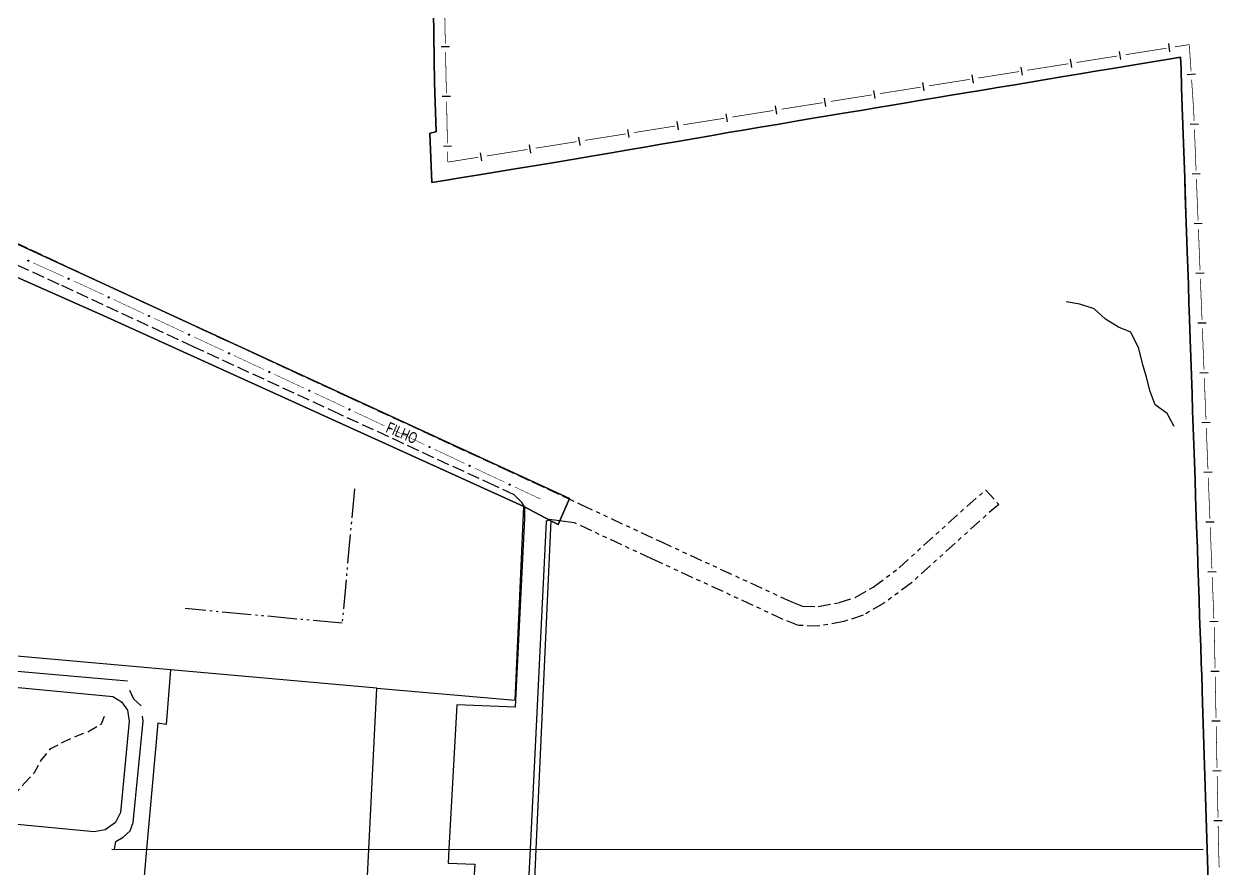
# Model space of a CAD drawing. Extents: x 200604 to 201918, y 4843538 to 4845237.
# Drawn here: x 201478.3 to 201913.3, y 4844497.7 to 4844803.2 of the extents above; entities that cross this region are included whole.
import ezdxf

# ---------------------------------------------------------------- set-up
doc = ezdxf.new("R2010")
doc.units = 0
doc.header["$LTSCALE"] = 1.5
doc.header["$MEASUREMENT"] = 0
for name, pattern in [('TRACO_05', [11, 7, -1, 0.5, -1, 0.5, -1]), ('TRACO_11', [8, 3, -1, 3, -1]), ('TRACO_15', [3, 2, -1]), ('TRACO_25', [8, 3, -1, 1, -1, 1, -1])]:
    doc.linetypes.add(name, pattern=pattern)
for name, color, linetype in [('CD_MALHA_LOTES', 7, 'CONTINUOUS'), ('HD-VALAS-DRENOS', 170, 'CONTINUOUS'), ('LM-LIM-SETORES-BAIRROS', 250, 'CONTINUOUS'), ('RU-QUADRA', 210, 'CONTINUOUS'), ('SV-CAMINHO-TRILHA', 20, 'CONTINUOUS'), ('SV-EIXO-RUA-PAV', 20, 'CONTINUOUS'), ('SV-RUA-NAO-PAV', 7, 'CONTINUOUS'), ('SV-RUA-PAVIM', 7, 'CONTINUOUS'), ('SV-TXT-RUA-PAV', 7, 'CONTINUOUS')]:
    doc.layers.add(name, color=color, linetype=linetype)
doc.styles.add('ARIAL', font='ARIAL.SHX')

msp = doc.modelspace()

# ---------------------------------------------------------------- linework, layer by layer
at = {"layer": 'CD_MALHA_LOTES', "linetype": 'Continuous', "flags": 128}
for points in [[(201622.47, 4845089.93), (201622.72, 4845086.83), (201622.69, 4845066.08), (201624.03, 4844971.05), (201624.15, 4844962.46), (201626.71, 4844782.06), (201627.28, 4844764.22), (201625.1, 4844763.77), (201625.72, 4844745.92)], [(201675.54, 4844631.66), (201332.3, 4844789.81)], [(201625.72, 4844745.92), (201630.34, 4844746.67), (201636.79, 4844747.71), (201642.87, 4844748.69), (201649.42, 4844749.75), (201655.9, 4844750.8), (201663.53, 4844752.03), (201670.09, 4844753.09), (201677.29, 4844754.33), (201684.23, 4844755.53), (201690.69, 4844756.64), (201696.15, 4844757.58), (201702.63, 4844758.69), (201708.65, 4844759.73), (201715.39, 4844760.89), (201720.89, 4844761.84), (201726.54, 4844762.81), (201732.99, 4844763.92), (201738.34, 4844764.84), (201744.51, 4844765.9), (201751.33, 4844767.04), (201757.95, 4844768.14), (201763.71, 4844769.1), (201768.89, 4844769.97), (201775.31, 4844771.03), (201780.91, 4844771.97), (201786.28, 4844772.86), (201792.23, 4844773.86), (201797.3, 4844774.7), (201802.72, 4844775.6), (201808.58, 4844776.58), (201813.55, 4844777.41), (201818.76, 4844778.28), (201824.18, 4844779.18), (201830.34, 4844780.21), (201835.83, 4844781.12), (201841.5, 4844782.07), (201847.87, 4844783.13), (201853.47, 4844784.06), (201859.45, 4844785.06), (201865.82, 4844786.12), (201871.98, 4844787.15), (201879.14, 4844788.34), (201886.33, 4844789.54), (201893.04, 4844790.66), (201896.56, 4844791.24)], [(201896.56, 4844791.24), (201896.7, 4844787.07), (201896.93, 4844780.17), (201897.17, 4844773.16), (201897.39, 4844766.71), (201897.62, 4844759.97), (201897.83, 4844753.81), (201898.04, 4844747.49), (201898.48, 4844734.6), (201898.71, 4844728.01), (201898.95, 4844720.97), (201899.15, 4844715.02), (201899.36, 4844709), (201899.58, 4844702.26), (201899.78, 4844696.52), (201900.03, 4844689.07), (201900.24, 4844682.91), (201900.47, 4844676.17), (201900.7, 4844669.49), (201900.91, 4844663.33), (201901.12, 4844657.31), (201901.33, 4844651.01), (201901.54, 4844644.84), (201901.76, 4844638.39), (201901.96, 4844632.37), (201902.21, 4844625.19), (201902.43, 4844618.8), (201902.6, 4844613.8), (201902.8, 4844607.78), (201903.02, 4844601.47), (201903.23, 4844595.16), (201903.44, 4844589.05), (201903.63, 4844583.33), (201903.81, 4844578.16), (201904.01, 4844572.29), (201904.17, 4844567.69), (201904.35, 4844562.39), (201904.5, 4844557.82), (201906.14, 4844504.84), (201913.306207, 4844272.856269)], [(201388.94, 4844750.16), (201506.9, 4844697.83), (201659, 4844628.77)], [(201655.88, 4844558.71), (201659, 4844628.77)], [(201659, 4844628.77), (201668.78, 4844623.6)], [(201671.47, 4844622.22), (201675.54, 4844631.66)], [(201668.78, 4844623.6), (201663.4, 4844504.84)], [(201668.78, 4844623.6), (201671.47, 4844622.22)], [(201531.3, 4844569.72), (201413.21, 4844580.15)], [(201531.3, 4844569.72), (201529.73, 4844549.93)], [(201605.93, 4844563.12), (201531.3, 4844569.72)], [(201603.02, 4844504.84), (201605.93, 4844563.12)], [(201605.93, 4844563.12), (201655.88, 4844558.71)], [(201526.68, 4844550.44), (201522.63, 4844504.84)], [(201529.73, 4844549.93), (201526.68, 4844550.44)], [(201522.63, 4844504.84), (201518.55, 4844458.87), (201456.91, 4844465.77), (201451.89, 4844421.49), (201366.17, 4844428.61), (201364.3, 4844414.73), (201237.18, 4844427.26), (201185.41, 4844432.87), (201193.36, 4844504.84)], [(201663.4, 4844504.84), (201662.02, 4844474.32), (201813.89, 4844402.88), (201765.8, 4844286.41), (201593.89, 4844322.07), (201603.02, 4844504.84)]]:
    msp.add_lwpolyline(points, dxfattribs=at)
at = {"layer": 'HD-VALAS-DRENOS', "linetype": 'TRACO_05'}
for points in [[(201894.27, 4844657.72, 7.01), (201891.72, 4844662.4, 7.01), (201887.32, 4844665.53, 7.01), (201885.49, 4844670.36, 7.01), (201884.23, 4844675.51, 7.01), (201882.88, 4844679.96, 6.85), (201881.43, 4844685.87, 6.77), (201878.53, 4844691.78, 6.77), (201874.06, 4844693.55, 6.77), (201869.37, 4844696.5, 6.77), (201865.33, 4844700.19, 6.74), (201860.14, 4844701.89, 6.33), (201855.12, 4844702.74, 5.56)], [(201597.78, 4844635.11, 6.47), (201593.32, 4844586.56, 6.6), (201536.52, 4844591.83, 6.59)]]:
    msp.add_polyline3d(points, dxfattribs=at)
at = {"layer": 'LM-LIM-SETORES-BAIRROS', "const_width": 0.25}
for points in [[(201630.344312, 4844811.081808), (201630.65838, 4844796.085097)], [(201876.674937, 4844792.101949), (201891.490191, 4844794.44892)], [(201894.453241, 4844794.918314), (201899.391659, 4844795.700638)], [(201899.391659, 4844795.700638), (201899.684318, 4844795.746999)], [(201899.684318, 4844795.746999), (201900.329798, 4844786.064799)], [(201630.721193, 4844793.085754), (201631.03526, 4844778.089043)], [(201858.896634, 4844789.285584), (201873.711887, 4844791.632555)], [(201823.340026, 4844783.652854), (201838.155279, 4844785.999825)], [(201841.11833, 4844786.469219), (201855.933583, 4844788.81619)], [(201787.783418, 4844778.020124), (201802.598671, 4844780.367095)], [(201805.561722, 4844780.836489), (201820.376975, 4844783.18346)], [(201900.529355, 4844783.071443), (201901.261064, 4844772.095806)], [(201770.005114, 4844775.203759), (201784.820368, 4844777.55073)], [(201631.098074, 4844775.0897), (201631.412141, 4844760.092989)], [(201734.448507, 4844769.571029), (201749.26376, 4844771.918)], [(201752.22681, 4844772.387394), (201767.042064, 4844774.734365)], [(201901.261064, 4844772.095806), (201901.277165, 4844771.854288)], [(201901.277165, 4844771.854288), (201901.426511, 4844768.099311)], [(201716.670203, 4844766.754664), (201731.485456, 4844769.101635)], [(201681.113595, 4844761.121934), (201695.928848, 4844763.468905)], [(201698.891899, 4844763.938299), (201713.707152, 4844766.28527)], [(201901.545735, 4844765.101681), (201902.141854, 4844750.113531)], [(201663.335291, 4844758.305569), (201678.150544, 4844760.65254)], [(201631.474955, 4844757.093646), (201631.537768, 4844754.094304)], [(201631.537768, 4844754.094304), (201631.555009, 4844753.271069)], [(201631.555009, 4844753.271069), (201642.593937, 4844755.01981)], [(201645.556987, 4844755.489204), (201660.372241, 4844757.836175)], [(201902.261078, 4844747.115901), (201902.857198, 4844732.127751)], [(201902.976422, 4844729.130121), (201903.572541, 4844714.141971)], [(201903.691765, 4844711.144341), (201904.287885, 4844696.156191)], [(201904.407109, 4844693.158561), (201905.003228, 4844678.170411)], [(201905.122452, 4844675.172781), (201905.718572, 4844660.184631)], [(201905.837796, 4844657.187001), (201906.433915, 4844642.198851)], [(201906.553139, 4844639.201221), (201907.149259, 4844624.213071)], [(201907.268483, 4844621.215441), (201907.864602, 4844606.227291)], [(201907.983826, 4844603.229661), (201908.579946, 4844588.241511)], [(201908.69917, 4844585.243881), (201908.710453, 4844584.960195)], [(201908.710453, 4844584.960195), (201909.000845, 4844570.246971)], [(201909.060044, 4844567.247555), (201909.356039, 4844552.250476)], [(201909.415238, 4844549.25106), (201909.711233, 4844534.25398)], [(201909.770432, 4844531.254565), (201910.066427, 4844516.257485)], [(201910.125626, 4844513.258069), (201910.303223, 4844504.259822)], [(201910.303223, 4844504.259822), (201910.3033, 4844504.255928)], [(201910.3033, 4844504.255928), (201910.506441, 4844498.263265)]]:
    msp.add_lwpolyline(points, dxfattribs=at)
at = {"layer": 'LM-LIM-SETORES-BAIRROS'}
for points in [[(201629.179646, 4844795.053909), (201632.178989, 4844795.116723)], [(201892.712571, 4844793.123859), (201892.243177, 4844796.08691)], [(201857.155964, 4844787.491129), (201856.686569, 4844790.45418)], [(201874.934267, 4844790.307494), (201874.464873, 4844793.270545)], [(201821.599356, 4844781.858399), (201821.129962, 4844784.82145)], [(201839.37766, 4844784.674764), (201838.908266, 4844787.637815)], [(201898.899639, 4844784.967235), (201901.892994, 4844785.166792)], [(201803.821052, 4844779.042034), (201803.351658, 4844782.005085)], [(201629.556527, 4844777.057855), (201632.555869, 4844777.120669)], [(201768.264444, 4844773.409304), (201767.79505, 4844776.372355)], [(201786.042748, 4844776.225669), (201785.573354, 4844779.18872)], [(201750.48614, 4844770.592939), (201750.016746, 4844773.55599)], [(201714.929533, 4844764.960209), (201714.460139, 4844767.92326)], [(201732.707837, 4844767.776574), (201732.238442, 4844770.739625)], [(201697.151229, 4844762.143844), (201696.681835, 4844765.106895)], [(201899.967437, 4844767.040489), (201902.965067, 4844767.159713)], [(201629.933408, 4844759.061801), (201632.93275, 4844759.124615)], [(201661.594621, 4844756.511114), (201661.125227, 4844759.474165)], [(201679.372925, 4844759.327479), (201678.903531, 4844762.29053)], [(201643.816317, 4844753.694749), (201643.346923, 4844756.6578)], [(201900.68278, 4844749.054709), (201903.68041, 4844749.173933)], [(201901.398124, 4844731.068929), (201904.395754, 4844731.188153)], [(201902.113467, 4844713.083149), (201905.111098, 4844713.202373)], [(201902.828811, 4844695.097369), (201905.826441, 4844695.216593)], [(201903.544155, 4844677.111589), (201906.541785, 4844677.230813)], [(201904.259498, 4844659.125809), (201907.257128, 4844659.245033)], [(201904.974842, 4844641.140029), (201907.972472, 4844641.259253)], [(201905.690185, 4844623.154249), (201908.687815, 4844623.273473)], [(201906.405529, 4844605.168469), (201909.403159, 4844605.287693)], [(201907.120872, 4844587.182689), (201910.118502, 4844587.301913)], [(201907.52087, 4844569.217566), (201910.520286, 4844569.276765)], [(201907.876064, 4844551.221071), (201910.87548, 4844551.28027)], [(201908.231258, 4844533.224576), (201911.230674, 4844533.283775)], [(201908.586452, 4844515.228081), (201911.585868, 4844515.28728)]]:
    msp.add_lwpolyline(points, dxfattribs=at)
at = {"layer": 'RU-QUADRA', "linetype": 'Continuous', "flags": 128}
for points in [[(201913.306207, 4844272.856269), (201906.14, 4844504.84), (201904.5, 4844557.82), (201904.35, 4844562.39), (201904.17, 4844567.69), (201904.01, 4844572.29), (201903.81, 4844578.16), (201903.63, 4844583.33), (201903.44, 4844589.05), (201903.23, 4844595.16), (201903.02, 4844601.47), (201902.8, 4844607.78), (201902.6, 4844613.8), (201902.43, 4844618.8), (201902.21, 4844625.19), (201901.96, 4844632.37), (201901.76, 4844638.39), (201901.54, 4844644.84), (201901.33, 4844651.01), (201901.12, 4844657.31), (201900.91, 4844663.33), (201900.7, 4844669.49), (201900.47, 4844676.17), (201900.24, 4844682.91), (201900.03, 4844689.07), (201899.78, 4844696.52), (201899.58, 4844702.26), (201899.36, 4844709), (201899.15, 4844715.02), (201898.95, 4844720.97), (201898.71, 4844728.01), (201898.48, 4844734.6), (201898.25, 4844741.34), (201898.04, 4844747.49), (201897.83, 4844753.81), (201897.62, 4844759.97), (201897.39, 4844766.71), (201897.17, 4844773.16), (201896.93, 4844780.17), (201896.7, 4844787.07), (201896.56, 4844791.24), (201893.04, 4844790.66), (201886.33, 4844789.54), (201879.14, 4844788.34), (201871.98, 4844787.15), (201865.82, 4844786.12), (201859.45, 4844785.06), (201853.47, 4844784.06), (201847.87, 4844783.13), (201841.5, 4844782.07), (201835.83, 4844781.12), (201830.34, 4844780.21), (201824.18, 4844779.18), (201818.76, 4844778.28), (201813.55, 4844777.41), (201808.58, 4844776.58), (201802.72, 4844775.6), (201797.3, 4844774.7), (201792.23, 4844773.86), (201786.28, 4844772.86), (201780.91, 4844771.97), (201775.31, 4844771.03), (201768.89, 4844769.97), (201763.71, 4844769.1), (201757.95, 4844768.14), (201751.33, 4844767.04), (201744.51, 4844765.9), (201738.34, 4844764.84), (201732.99, 4844763.92), (201726.54, 4844762.81), (201720.89, 4844761.84), (201715.39, 4844760.89), (201708.65, 4844759.73), (201702.63, 4844758.69), (201696.15, 4844757.58), (201690.69, 4844756.64), (201684.23, 4844755.53), (201677.29, 4844754.33), (201670.09, 4844753.09), (201663.53, 4844752.03), (201655.9, 4844750.8), (201649.42, 4844749.75), (201642.87, 4844748.69), (201636.79, 4844747.71), (201630.34, 4844746.67), (201625.72, 4844745.92), (201625.1, 4844763.77), (201627.28, 4844764.22), (201626.71, 4844782.06), (201624.15, 4844962.46)], [(201332.3, 4844789.81), (201675.54, 4844631.66), (201671.47, 4844622.22), (201668.78, 4844623.6), (201659, 4844628.77), (201506.9, 4844697.83), (201388.94, 4844750.16)]]:
    msp.add_lwpolyline(points, dxfattribs=at)
at = {"layer": 'SV-CAMINHO-TRILHA', "linetype": 'TRACO_15'}
msp.add_polyline3d([(201471.67, 4844514.72, 3.86), (201472.03, 4844519.75, 3.86), (201474.61, 4844524.44, 3.86), (201478.55, 4844528.87, 3.86), (201482.07, 4844532.65, 3.86), (201484.58, 4844537.17, 3.86), (201487.94, 4844541.21, 3.87), (201492.52, 4844543.67, 3.92), (201497.14, 4844545.68, 3.99), (201502.01, 4844547.61, 4.02), (201506.29, 4844550.23, 4.04), (201507.4, 4844553.01, 4.04)], dxfattribs=at)
at = {"layer": 'SV-EIXO-RUA-PAV'}
for points in [[(201479.722406, 4844717.812354), (201479.767861, 4844717.830407), (201479.810619, 4844717.836627), (201479.847774, 4844717.831551), (201479.879437, 4844717.818504), (201479.910327, 4844717.801508), (201479.93769, 4844717.777501), (201479.962158, 4844717.744129), (201479.980587, 4844717.698659), (201479.984081, 4844717.654439), (201479.981053, 4844717.617746), (201479.969349, 4844717.583946), (201479.952336, 4844717.554215), (201479.926459, 4844717.526616), (201479.892398, 4844717.502151), (201479.846227, 4844717.484726), (201479.804267, 4844717.478915), (201479.768458, 4844717.484769), (201479.734552, 4844717.49675), (201479.703224, 4844717.514479), (201479.676499, 4844717.5382), (201479.651928, 4844717.572539), (201479.635334, 4844717.618337), (201479.62906, 4844717.660121), (201479.634409, 4844717.696003), (201479.646957, 4844717.729118), (201479.663627, 4844717.760308), (201479.686614, 4844717.788818), (201479.722406, 4844717.812354)], [(201494.321924, 4844711.266052), (201494.367379, 4844711.284104), (201494.410136, 4844711.290325), (201494.447292, 4844711.285248), (201494.478955, 4844711.272202), (201494.509845, 4844711.255205), (201494.537208, 4844711.231199), (201494.561676, 4844711.197827), (201494.580105, 4844711.152357), (201494.583599, 4844711.108137), (201494.580571, 4844711.071444), (201494.568867, 4844711.037644), (201494.551854, 4844711.007912), (201494.525977, 4844710.980314), (201494.491916, 4844710.955848), (201494.445745, 4844710.938424), (201494.403785, 4844710.932613), (201494.367975, 4844710.938466), (201494.33407, 4844710.950447), (201494.302741, 4844710.968177), (201494.276017, 4844710.991897), (201494.251446, 4844711.026236), (201494.234852, 4844711.072034), (201494.228578, 4844711.113818), (201494.233927, 4844711.149701), (201494.246474, 4844711.182816), (201494.263145, 4844711.214005), (201494.286132, 4844711.242516), (201494.321924, 4844711.266052)], [(201508.852866, 4844704.565928), (201508.898569, 4844704.583344), (201508.941409, 4844704.588966), (201508.97849, 4844704.583371), (201509.009968, 4844704.569883), (201509.040617, 4844704.552457), (201509.067642, 4844704.528071), (201509.091641, 4844704.49436), (201509.109433, 4844704.448637), (201509.112309, 4844704.404372), (201509.108768, 4844704.367725), (201509.096594, 4844704.334092), (201509.079166, 4844704.304601), (201509.052906, 4844704.277367), (201509.018507, 4844704.25338), (201508.972097, 4844704.236602), (201508.93006, 4844704.231378), (201508.894336, 4844704.237732), (201508.8606, 4844704.250185), (201508.829523, 4844704.268351), (201508.803133, 4844704.292442), (201508.779044, 4844704.327121), (201508.763091, 4844704.373147), (201508.757402, 4844704.415014), (201508.763252, 4844704.450818), (201508.776261, 4844704.483755), (201508.793365, 4844704.514708), (201508.816748, 4844704.542895), (201508.852866, 4844704.565928)], [(201523.359481, 4844697.816252), (201523.405184, 4844697.833668), (201523.448024, 4844697.83929), (201523.485105, 4844697.833695), (201523.516583, 4844697.820207), (201523.547232, 4844697.802781), (201523.574257, 4844697.778394), (201523.598256, 4844697.744684), (201523.616048, 4844697.69896), (201523.618923, 4844697.654696), (201523.615383, 4844697.618049), (201523.603208, 4844697.584416), (201523.585781, 4844697.554925), (201523.559521, 4844697.527691), (201523.525121, 4844697.503704), (201523.478712, 4844697.486926), (201523.436674, 4844697.481702), (201523.40095, 4844697.488055), (201523.367215, 4844697.500509), (201523.336138, 4844697.518675), (201523.309748, 4844697.542766), (201523.285659, 4844697.577445), (201523.269706, 4844697.62347), (201523.264017, 4844697.665338), (201523.269867, 4844697.701142), (201523.282876, 4844697.734078), (201523.29998, 4844697.765032), (201523.323363, 4844697.793219), (201523.359481, 4844697.816252)], [(201537.866096, 4844691.066576), (201537.911798, 4844691.083991), (201537.954639, 4844691.089614), (201537.991719, 4844691.084019), (201538.023197, 4844691.070531), (201538.053847, 4844691.053104), (201538.080872, 4844691.028718), (201538.104871, 4844690.995007), (201538.122663, 4844690.949284), (201538.125538, 4844690.90502), (201538.121998, 4844690.868372), (201538.109823, 4844690.834739), (201538.092396, 4844690.805248), (201538.066136, 4844690.778014), (201538.031736, 4844690.754027), (201537.985326, 4844690.737249), (201537.943289, 4844690.732025), (201537.907565, 4844690.738379), (201537.87383, 4844690.750833), (201537.842752, 4844690.768998), (201537.816362, 4844690.79309), (201537.792273, 4844690.827768), (201537.77632, 4844690.873794), (201537.770632, 4844690.915662), (201537.776482, 4844690.951466), (201537.78949, 4844690.984402), (201537.806595, 4844691.015356), (201537.829978, 4844691.043542), (201537.866096, 4844691.066576)], [(201552.37271, 4844684.316899), (201552.418413, 4844684.334315), (201552.461253, 4844684.339937), (201552.498334, 4844684.334342), (201552.529812, 4844684.320854), (201552.560461, 4844684.303428), (201552.587486, 4844684.279041), (201552.611485, 4844684.245331), (201552.629277, 4844684.199608), (201552.632153, 4844684.155343), (201552.628612, 4844684.118696), (201552.616438, 4844684.085063), (201552.59901, 4844684.055572), (201552.57275, 4844684.028338), (201552.538351, 4844684.004351), (201552.491941, 4844683.987573), (201552.449904, 4844683.982349), (201552.414179, 4844683.988702), (201552.380444, 4844684.001156), (201552.349367, 4844684.019322), (201552.322977, 4844684.043413), (201552.298888, 4844684.078092), (201552.282935, 4844684.124118), (201552.277246, 4844684.165985), (201552.283096, 4844684.201789), (201552.296105, 4844684.234726), (201552.313209, 4844684.265679), (201552.336592, 4844684.293866), (201552.37271, 4844684.316899)], [(201566.879325, 4844677.567223), (201566.925028, 4844677.584639), (201566.967868, 4844677.590261), (201567.004949, 4844677.584666), (201567.036427, 4844677.571178), (201567.067076, 4844677.553752), (201567.094101, 4844677.529365), (201567.1181, 4844677.495655), (201567.135892, 4844677.449931), (201567.138767, 4844677.405667), (201567.135227, 4844677.36902), (201567.123052, 4844677.335386), (201567.105625, 4844677.305896), (201567.079365, 4844677.278662), (201567.044965, 4844677.254675), (201566.998556, 4844677.237897), (201566.956518, 4844677.232673), (201566.920794, 4844677.239026), (201566.887059, 4844677.25148), (201566.855982, 4844677.269645), (201566.829592, 4844677.293737), (201566.805503, 4844677.328416), (201566.78955, 4844677.374441), (201566.783861, 4844677.416309), (201566.789711, 4844677.452113), (201566.80272, 4844677.485049), (201566.819824, 4844677.516003), (201566.843207, 4844677.544189), (201566.879325, 4844677.567223)], [(201581.38594, 4844670.817546), (201581.431642, 4844670.834962), (201581.474483, 4844670.840584), (201581.511563, 4844670.83499), (201581.543041, 4844670.821501), (201581.573691, 4844670.804075), (201581.600716, 4844670.779689), (201581.624715, 4844670.745978), (201581.642507, 4844670.700255), (201581.645382, 4844670.65599), (201581.641842, 4844670.619343), (201581.629667, 4844670.58571), (201581.61224, 4844670.556219), (201581.58598, 4844670.528985), (201581.55158, 4844670.504998), (201581.50517, 4844670.48822), (201581.463133, 4844670.482996), (201581.427409, 4844670.48935), (201581.393674, 4844670.501803), (201581.362596, 4844670.519969), (201581.336206, 4844670.54406), (201581.312117, 4844670.578739), (201581.296164, 4844670.624765), (201581.290476, 4844670.666633), (201581.296326, 4844670.702437), (201581.309334, 4844670.735373), (201581.326439, 4844670.766327), (201581.349822, 4844670.794513), (201581.38594, 4844670.817546)], [(201595.8753, 4844664.030161), (201595.921054, 4844664.047441), (201595.963911, 4844664.052936), (201596.000975, 4844664.047232), (201596.032413, 4844664.033651), (201596.063011, 4844664.016134), (201596.089963, 4844663.991667), (201596.113862, 4844663.957886), (201596.131519, 4844663.91211), (201596.134263, 4844663.867838), (201596.130615, 4844663.831201), (201596.118341, 4844663.797604), (201596.100826, 4844663.768165), (201596.074486, 4844663.741009), (201596.040015, 4844663.717123), (201595.993556, 4844663.700483), (201595.951503, 4844663.695383), (201595.915798, 4844663.701843), (201595.8821, 4844663.714396), (201595.851077, 4844663.732654), (201595.824758, 4844663.756823), (201595.800772, 4844663.791573), (201595.784955, 4844663.837646), (201595.77939, 4844663.87953), (201595.785346, 4844663.915316), (201595.798452, 4844663.948214), (201595.815648, 4844663.979117), (201595.839114, 4844664.007234), (201595.8753, 4844664.030161)], [(201610.361879, 4844657.237588), (201610.407633, 4844657.254869), (201610.45049, 4844657.260364), (201610.487554, 4844657.25466), (201610.518992, 4844657.241078), (201610.549589, 4844657.223562), (201610.576542, 4844657.199095), (201610.600441, 4844657.165314), (201610.618098, 4844657.119538), (201610.620842, 4844657.075265), (201610.617193, 4844657.038629), (201610.604919, 4844657.005032), (201610.587405, 4844656.975593), (201610.561064, 4844656.948436), (201610.526594, 4844656.924551), (201610.480135, 4844656.907911), (201610.438082, 4844656.902811), (201610.402377, 4844656.90927), (201610.368679, 4844656.921824), (201610.337655, 4844656.940081), (201610.311337, 4844656.964251), (201610.28735, 4844656.999001), (201610.271534, 4844657.045073), (201610.265969, 4844657.086958), (201610.271925, 4844657.122744), (201610.285031, 4844657.155642), (201610.302227, 4844657.186545), (201610.325693, 4844657.214662), (201610.361879, 4844657.237588)], [(201624.848458, 4844650.445016), (201624.894212, 4844650.462296), (201624.937068, 4844650.467792), (201624.974132, 4844650.462087), (201625.00557, 4844650.448506), (201625.036168, 4844650.430989), (201625.063121, 4844650.406523), (201625.08702, 4844650.372742), (201625.104676, 4844650.326966), (201625.107421, 4844650.282693), (201625.103772, 4844650.246057), (201625.091498, 4844650.21246), (201625.073983, 4844650.18302), (201625.047643, 4844650.155864), (201625.013172, 4844650.131979), (201624.966713, 4844650.115338), (201624.924661, 4844650.110239), (201624.888956, 4844650.116698), (201624.855257, 4844650.129252), (201624.824234, 4844650.147509), (201624.797915, 4844650.171678), (201624.773929, 4844650.206428), (201624.758112, 4844650.252501), (201624.752547, 4844650.294385), (201624.758503, 4844650.330172), (201624.771609, 4844650.36307), (201624.788805, 4844650.393972), (201624.812272, 4844650.42209), (201624.848458, 4844650.445016)], [(201639.335036, 4844643.652444), (201639.38079, 4844643.669724), (201639.423647, 4844643.67522), (201639.460711, 4844643.669515), (201639.492149, 4844643.655934), (201639.522747, 4844643.638417), (201639.549699, 4844643.613951), (201639.573599, 4844643.580169), (201639.591255, 4844643.534394), (201639.593999, 4844643.490121), (201639.590351, 4844643.453484), (201639.578077, 4844643.419887), (201639.560562, 4844643.390448), (201639.534222, 4844643.363292), (201639.499751, 4844643.339407), (201639.453292, 4844643.322766), (201639.411239, 4844643.317667), (201639.375534, 4844643.324126), (201639.341836, 4844643.336679), (201639.310813, 4844643.354937), (201639.284494, 4844643.379106), (201639.260508, 4844643.413856), (201639.244691, 4844643.459929), (201639.239126, 4844643.501813), (201639.245082, 4844643.5376), (201639.258188, 4844643.570497), (201639.275384, 4844643.6014), (201639.29885, 4844643.629517), (201639.335036, 4844643.652444)], [(201653.821615, 4844636.859872), (201653.867369, 4844636.877152), (201653.910226, 4844636.882647), (201653.94729, 4844636.876943), (201653.978728, 4844636.863362), (201654.009326, 4844636.845845), (201654.036278, 4844636.821378), (201654.060177, 4844636.787597), (201654.077834, 4844636.741821), (201654.080578, 4844636.697549), (201654.076929, 4844636.660912), (201654.064655, 4844636.627315), (201654.047141, 4844636.597876), (201654.0208, 4844636.57072), (201653.98633, 4844636.546834), (201653.939871, 4844636.530194), (201653.897818, 4844636.525094), (201653.862113, 4844636.531554), (201653.828415, 4844636.544107), (201653.797391, 4844636.562365), (201653.771073, 4844636.586534), (201653.747086, 4844636.621284), (201653.73127, 4844636.667357), (201653.725705, 4844636.709241), (201653.731661, 4844636.745027), (201653.744767, 4844636.777925), (201653.761963, 4844636.808828), (201653.785429, 4844636.836945), (201653.821615, 4844636.859872)]]:
    msp.add_lwpolyline(points, close=True, dxfattribs=at)
for points in [[(201479.62906, 4844717.660121), (201479.952336, 4844717.554215)], [(201479.633767, 4844717.637427), (201479.934653, 4844717.541393)], [(201479.634409, 4844717.696003), (201479.969349, 4844717.583946)], [(201479.634587, 4844717.67594), (201479.957884, 4844717.569858)], [(201479.635334, 4844717.618337), (201479.926459, 4844717.526616)], [(201479.642877, 4844717.711104), (201479.972528, 4844717.599181)], [(201479.646957, 4844717.729118), (201479.981053, 4844717.617746)], [(201479.64776, 4844717.595263), (201479.906441, 4844717.515162)], [(201479.651928, 4844717.572539), (201479.892398, 4844717.502151)], [(201479.659196, 4844717.744163), (201479.978757, 4844717.639755)], [(201479.663627, 4844717.760308), (201479.984081, 4844717.654439)], [(201479.670212, 4844717.555287), (201479.862044, 4844717.496189)], [(201479.676499, 4844717.5382), (201479.846227, 4844717.484726)], [(201479.679378, 4844717.772499), (201479.978332, 4844717.678827)], [(201479.686614, 4844717.788818), (201479.980587, 4844717.698659)], [(201479.694081, 4844717.525144), (201479.819193, 4844717.483999)], [(201479.703224, 4844717.514479), (201479.804267, 4844717.478915)], [(201479.704541, 4844717.798601), (201479.967387, 4844717.72112)], [(201479.722406, 4844717.812354), (201479.962158, 4844717.744129)], [(201479.747565, 4844717.821181), (201479.943004, 4844717.763457)], [(201479.767861, 4844717.830407), (201479.93769, 4844717.777501)], [(201479.79222, 4844717.834058), (201479.915527, 4844717.792226)], [(201479.810619, 4844717.836627), (201479.910327, 4844717.801508)], [(201494.228578, 4844711.113818), (201494.551854, 4844711.007912)], [(201494.233285, 4844711.091124), (201494.534171, 4844710.995091)], [(201494.233927, 4844711.149701), (201494.568867, 4844711.037644)], [(201494.234105, 4844711.129638), (201494.557402, 4844711.023555)], [(201494.234852, 4844711.072034), (201494.525977, 4844710.980314)], [(201494.242395, 4844711.164801), (201494.572046, 4844711.052879)], [(201494.246474, 4844711.182816), (201494.580571, 4844711.071444)], [(201494.247278, 4844711.04896), (201494.505959, 4844710.96886)], [(201494.251446, 4844711.026236), (201494.491916, 4844710.955848)], [(201494.258714, 4844711.197861), (201494.578275, 4844711.093453)], [(201494.263145, 4844711.214005), (201494.583599, 4844711.108137)], [(201494.26973, 4844711.008985), (201494.461562, 4844710.949886)], [(201494.276017, 4844710.991897), (201494.445745, 4844710.938424)], [(201494.278896, 4844711.226196), (201494.57785, 4844711.132524)], [(201494.286132, 4844711.242516), (201494.580105, 4844711.152357)], [(201494.293599, 4844710.978841), (201494.418711, 4844710.937697)], [(201494.302741, 4844710.968177), (201494.403785, 4844710.932613)], [(201494.304059, 4844711.252299), (201494.566905, 4844711.174817)], [(201494.321924, 4844711.266052), (201494.561676, 4844711.197827)], [(201494.347083, 4844711.274879), (201494.542522, 4844711.217154)], [(201494.367379, 4844711.284104), (201494.537208, 4844711.231199)], [(201494.391738, 4844711.287755), (201494.515045, 4844711.245924)], [(201494.410136, 4844711.290325), (201494.509845, 4844711.255205)], [(201508.757402, 4844704.415014), (201509.079166, 4844704.304601)], [(201508.761792, 4844704.392257), (201509.061306, 4844704.292028)], [(201508.763091, 4844704.373147), (201509.052906, 4844704.277367)], [(201508.763149, 4844704.430755), (201509.084932, 4844704.320165)], [(201508.763252, 4844704.450818), (201509.096594, 4844704.334092)], [(201508.77193, 4844704.465799), (201509.099984, 4844704.349281)], [(201508.775194, 4844704.349901), (201509.03273, 4844704.266194)], [(201508.776261, 4844704.483755), (201509.108768, 4844704.367725)], [(201508.779044, 4844704.327121), (201509.018507, 4844704.25338)], [(201508.788709, 4844704.498627), (201509.10678, 4844704.389764)], [(201508.793365, 4844704.514708), (201509.112309, 4844704.404372)], [(201508.797085, 4844704.309616), (201508.988072, 4844704.247843)], [(201508.803133, 4844704.292442), (201508.972097, 4844704.236602)], [(201508.809286, 4844704.526678), (201509.106901, 4844704.428838)], [(201508.816748, 4844704.542895), (201509.109433, 4844704.448637)], [(201508.820531, 4844704.279142), (201508.945055, 4844704.236253)], [(201508.829523, 4844704.268351), (201508.93006, 4844704.231378)], [(201508.834811, 4844704.552426), (201509.096548, 4844704.471279)], [(201508.852866, 4844704.565928), (201509.091641, 4844704.49436)], [(201508.878146, 4844704.574403), (201509.072759, 4844704.513953)], [(201508.898569, 4844704.583344), (201509.067642, 4844704.528071)], [(201508.922976, 4844704.586654), (201509.045687, 4844704.543104)], [(201508.941409, 4844704.588966), (201509.040617, 4844704.552457)], [(201523.264017, 4844697.665338), (201523.585781, 4844697.554925)], [(201523.268407, 4844697.642581), (201523.56792, 4844697.542352)], [(201523.269764, 4844697.681079), (201523.591547, 4844697.570489)], [(201523.269867, 4844697.701142), (201523.603208, 4844697.584416)], [(201523.278545, 4844697.716123), (201523.606599, 4844697.599605)], [(201523.282876, 4844697.734078), (201523.615383, 4844697.618049)], [(201523.295324, 4844697.748951), (201523.613395, 4844697.640088)], [(201523.29998, 4844697.765032), (201523.618923, 4844697.654696)], [(201523.3159, 4844697.777002), (201523.613516, 4844697.679161)], [(201523.323363, 4844697.793219), (201523.616048, 4844697.69896)], [(201523.341426, 4844697.80275), (201523.603163, 4844697.721603)], [(201523.359481, 4844697.816252), (201523.598256, 4844697.744684)], [(201523.384761, 4844697.824727), (201523.579374, 4844697.764277)], [(201523.405184, 4844697.833668), (201523.574257, 4844697.778394)], [(201523.429591, 4844697.836978), (201523.552302, 4844697.793428)], [(201523.448024, 4844697.83929), (201523.547232, 4844697.802781)], [(201523.269706, 4844697.62347), (201523.559521, 4844697.527691)], [(201523.281809, 4844697.600225), (201523.539345, 4844697.516517)], [(201523.285659, 4844697.577445), (201523.525121, 4844697.503704)], [(201523.3037, 4844697.559939), (201523.494687, 4844697.498166)], [(201523.309748, 4844697.542766), (201523.478712, 4844697.486926)], [(201523.327146, 4844697.529466), (201523.45167, 4844697.486577)], [(201523.336138, 4844697.518675), (201523.436674, 4844697.481702)], [(201537.770632, 4844690.915662), (201538.092396, 4844690.805248)], [(201537.775021, 4844690.892904), (201538.074535, 4844690.792675)], [(201537.77632, 4844690.873794), (201538.066136, 4844690.778014)], [(201537.776379, 4844690.931402), (201538.098161, 4844690.820812)], [(201537.776482, 4844690.951466), (201538.109823, 4844690.834739)], [(201537.785159, 4844690.966447), (201538.113214, 4844690.849929)], [(201537.788424, 4844690.850548), (201538.04596, 4844690.766841)], [(201537.78949, 4844690.984402), (201538.121998, 4844690.868372)], [(201537.792273, 4844690.827768), (201538.031736, 4844690.754027)], [(201537.801939, 4844690.999274), (201538.12001, 4844690.890411)], [(201537.806595, 4844691.015356), (201538.125538, 4844690.90502)], [(201537.810314, 4844690.810263), (201538.001301, 4844690.74849)], [(201537.816362, 4844690.79309), (201537.985326, 4844690.737249)], [(201537.822515, 4844691.027325), (201538.12013, 4844690.929485)], [(201537.829978, 4844691.043542), (201538.122663, 4844690.949284)], [(201537.83376, 4844690.779789), (201537.958284, 4844690.7369)], [(201537.842752, 4844690.768998), (201537.943289, 4844690.732025)], [(201537.84804, 4844691.053074), (201538.109778, 4844690.971927)], [(201537.866096, 4844691.066576), (201538.104871, 4844690.995007)], [(201537.891376, 4844691.07505), (201538.085988, 4844691.0146)], [(201537.911798, 4844691.083991), (201538.080872, 4844691.028718)], [(201537.936206, 4844691.087302), (201538.058917, 4844691.043751)], [(201537.954639, 4844691.089614), (201538.053847, 4844691.053104)], [(201552.277246, 4844684.165985), (201552.59901, 4844684.055572)], [(201552.281636, 4844684.143228), (201552.58115, 4844684.042999)], [(201552.282935, 4844684.124118), (201552.57275, 4844684.028338)], [(201552.282993, 4844684.181726), (201552.604776, 4844684.071136)], [(201552.283096, 4844684.201789), (201552.616438, 4844684.085063)], [(201552.291774, 4844684.21677), (201552.619828, 4844684.100252)], [(201552.295038, 4844684.100872), (201552.552574, 4844684.017165)], [(201552.296105, 4844684.234726), (201552.628612, 4844684.118696)], [(201552.298888, 4844684.078092), (201552.538351, 4844684.004351)], [(201552.308553, 4844684.249598), (201552.626624, 4844684.140735)], [(201552.313209, 4844684.265679), (201552.632153, 4844684.155343)], [(201552.316929, 4844684.060587), (201552.507916, 4844683.998814)], [(201552.322977, 4844684.043413), (201552.491941, 4844683.987573)], [(201552.32913, 4844684.277649), (201552.626745, 4844684.179809)], [(201552.336592, 4844684.293866), (201552.629277, 4844684.199608)], [(201552.340375, 4844684.030113), (201552.464899, 4844683.987224)], [(201552.349367, 4844684.019322), (201552.449904, 4844683.982349)], [(201552.354655, 4844684.303397), (201552.616392, 4844684.22225)], [(201552.37271, 4844684.316899), (201552.611485, 4844684.245331)], [(201552.39799, 4844684.325374), (201552.592603, 4844684.264924)], [(201552.418413, 4844684.334315), (201552.587486, 4844684.279041)], [(201552.44282, 4844684.337625), (201552.565531, 4844684.294075)], [(201552.461253, 4844684.339937), (201552.560461, 4844684.303428)], [(201566.783861, 4844677.416309), (201567.105625, 4844677.305896)], [(201566.788251, 4844677.393551), (201567.087764, 4844677.293323)], [(201566.78955, 4844677.374441), (201567.079365, 4844677.278662)], [(201566.789608, 4844677.43205), (201567.111391, 4844677.32146)], [(201566.789711, 4844677.452113), (201567.123052, 4844677.335386)], [(201566.798389, 4844677.467094), (201567.126443, 4844677.350576)], [(201566.801653, 4844677.351196), (201567.059189, 4844677.267488)], [(201566.80272, 4844677.485049), (201567.135227, 4844677.36902)], [(201566.805503, 4844677.328416), (201567.044965, 4844677.254675)], [(201566.815168, 4844677.499922), (201567.133239, 4844677.391059)], [(201566.819824, 4844677.516003), (201567.138767, 4844677.405667)], [(201566.823544, 4844677.31091), (201567.014531, 4844677.249137)], [(201566.829592, 4844677.293737), (201566.998556, 4844677.237897)], [(201566.835744, 4844677.527973), (201567.13336, 4844677.430132)], [(201566.843207, 4844677.544189), (201567.135892, 4844677.449931)], [(201566.84699, 4844677.280437), (201566.971514, 4844677.237548)], [(201566.855982, 4844677.269645), (201566.956518, 4844677.232673)], [(201566.86127, 4844677.553721), (201567.123007, 4844677.472574)], [(201566.879325, 4844677.567223), (201567.1181, 4844677.495655)], [(201566.904605, 4844677.575698), (201567.099218, 4844677.515248)], [(201566.925028, 4844677.584639), (201567.094101, 4844677.529365)], [(201566.949435, 4844677.587949), (201567.072146, 4844677.544398)], [(201566.967868, 4844677.590261), (201567.067076, 4844677.553752)], [(201581.290476, 4844670.666633), (201581.61224, 4844670.556219)], [(201581.294865, 4844670.643875), (201581.594379, 4844670.543646)], [(201581.296164, 4844670.624765), (201581.58598, 4844670.528985)], [(201581.296223, 4844670.682373), (201581.618005, 4844670.571783)], [(201581.296326, 4844670.702437), (201581.629667, 4844670.58571)], [(201581.305003, 4844670.717418), (201581.633058, 4844670.600899)], [(201581.308268, 4844670.601519), (201581.565804, 4844670.517812)], [(201581.309334, 4844670.735373), (201581.641842, 4844670.619343)], [(201581.312117, 4844670.578739), (201581.55158, 4844670.504998)], [(201581.321783, 4844670.750245), (201581.639854, 4844670.641382)], [(201581.326439, 4844670.766327), (201581.645382, 4844670.65599)], [(201581.330158, 4844670.561234), (201581.521145, 4844670.499461)], [(201581.336206, 4844670.54406), (201581.50517, 4844670.48822)], [(201581.342359, 4844670.778296), (201581.639974, 4844670.680456)], [(201581.349822, 4844670.794513), (201581.642507, 4844670.700255)], [(201581.353604, 4844670.53076), (201581.478128, 4844670.487871)], [(201581.362596, 4844670.519969), (201581.463133, 4844670.482996)], [(201581.367884, 4844670.804045), (201581.629622, 4844670.722898)], [(201581.38594, 4844670.817546), (201581.624715, 4844670.745978)], [(201581.41122, 4844670.826021), (201581.605832, 4844670.765571)], [(201581.431642, 4844670.834962), (201581.600716, 4844670.779689)], [(201581.45605, 4844670.838273), (201581.578761, 4844670.794722)], [(201581.474483, 4844670.840584), (201581.573691, 4844670.804075)], [(201595.77939, 4844663.87953), (201596.100826, 4844663.768165)], [(201595.783712, 4844663.856759), (201596.082928, 4844663.755645)], [(201595.784955, 4844663.837646), (201596.074486, 4844663.741009)], [(201595.785184, 4844663.895253), (201596.106638, 4844663.783712)], [(201595.785346, 4844663.915316), (201596.118341, 4844663.797604)], [(201595.794068, 4844663.930272), (201596.121776, 4844663.812783)], [(201595.796989, 4844663.814364), (201596.054277, 4844663.729895)], [(201595.798452, 4844663.948214), (201596.130615, 4844663.831201)], [(201595.800772, 4844663.791573), (201596.040015, 4844663.717123)], [(201595.810944, 4844663.96305), (201596.128692, 4844663.853246)], [(201595.815648, 4844663.979117), (201596.134263, 4844663.867838)], [(201595.818761, 4844663.774014), (201596.009564, 4844663.711676)], [(201595.824758, 4844663.756823), (201595.993556, 4844663.700483)], [(201595.831604, 4844663.99104), (201596.128928, 4844663.892319)], [(201595.839114, 4844664.007234), (201596.131519, 4844663.91211)], [(201595.842116, 4844663.743471), (201595.966513, 4844663.700214)], [(201595.851077, 4844663.732654), (201595.951503, 4844663.695383)], [(201595.857205, 4844664.016712), (201596.118701, 4844663.934791)], [(201595.8753, 4844664.030161), (201596.113862, 4844663.957886)], [(201595.900605, 4844664.038561), (201596.095038, 4844663.977535)], [(201595.921054, 4844664.047441), (201596.089963, 4844663.991667)], [(201595.945471, 4844664.050679), (201596.068053, 4844664.006766)], [(201595.963911, 4844664.052936), (201596.063011, 4844664.016134)], [(201610.265969, 4844657.086958), (201610.587405, 4844656.975593)], [(201610.270291, 4844657.064187), (201610.569507, 4844656.963073)], [(201610.271534, 4844657.045073), (201610.561064, 4844656.948436)], [(201610.271763, 4844657.102681), (201610.593217, 4844656.991139)], [(201610.271925, 4844657.122744), (201610.604919, 4844657.005032)], [(201610.280647, 4844657.137699), (201610.608355, 4844657.020211)], [(201610.283568, 4844657.021792), (201610.540855, 4844656.937323)], [(201610.285031, 4844657.155642), (201610.617193, 4844657.038629)], [(201610.28735, 4844656.999001), (201610.526594, 4844656.924551)], [(201610.297523, 4844657.170477), (201610.615271, 4844657.060673)], [(201610.302227, 4844657.186545), (201610.620842, 4844657.075265)], [(201610.30534, 4844656.981442), (201610.496143, 4844656.919104)], [(201610.311337, 4844656.964251), (201610.480135, 4844656.907911)], [(201610.318182, 4844657.198467), (201610.615507, 4844657.099747)], [(201610.325693, 4844657.214662), (201610.618098, 4844657.119538)], [(201610.328695, 4844656.950899), (201610.453092, 4844656.907642)], [(201610.337655, 4844656.940081), (201610.438082, 4844656.902811)], [(201610.343784, 4844657.22414), (201610.60528, 4844657.142219)], [(201610.361879, 4844657.237588), (201610.600441, 4844657.165314)], [(201610.387184, 4844657.245988), (201610.581617, 4844657.184963)], [(201610.407633, 4844657.254869), (201610.576542, 4844657.199095)], [(201610.43205, 4844657.258107), (201610.554632, 4844657.214194)], [(201610.45049, 4844657.260364), (201610.549589, 4844657.223562)], [(201624.752547, 4844650.294385), (201625.073983, 4844650.18302)], [(201624.75687, 4844650.271615), (201625.056086, 4844650.1705)], [(201624.758112, 4844650.252501), (201625.047643, 4844650.155864)], [(201624.758341, 4844650.310109), (201625.079795, 4844650.198567)], [(201624.758503, 4844650.330172), (201625.091498, 4844650.21246)], [(201624.767225, 4844650.345127), (201625.094934, 4844650.227639)], [(201624.770147, 4844650.22922), (201625.027434, 4844650.144751)], [(201624.771609, 4844650.36307), (201625.103772, 4844650.246057)], [(201624.773929, 4844650.206428), (201625.013172, 4844650.131979)], [(201624.784102, 4844650.377905), (201625.101849, 4844650.268101)], [(201624.788805, 4844650.393972), (201625.107421, 4844650.282693)], [(201624.791918, 4844650.18887), (201624.982722, 4844650.126532)], [(201624.797915, 4844650.171678), (201624.966713, 4844650.115338)], [(201624.804761, 4844650.405895), (201625.102085, 4844650.307174)], [(201624.812272, 4844650.42209), (201625.104676, 4844650.326966)], [(201624.815274, 4844650.158327), (201624.93967, 4844650.11507)], [(201624.824234, 4844650.147509), (201624.924661, 4844650.110239)], [(201624.830362, 4844650.431568), (201625.091859, 4844650.349647)], [(201624.848458, 4844650.445016), (201625.08702, 4844650.372742)], [(201624.873763, 4844650.453416), (201625.068195, 4844650.39239)], [(201624.894212, 4844650.462296), (201625.063121, 4844650.406523)], [(201624.918629, 4844650.465535), (201625.04121, 4844650.421621)], [(201624.937068, 4844650.467792), (201625.036168, 4844650.430989)], [(201639.239126, 4844643.501813), (201639.560562, 4844643.390448)], [(201639.243448, 4844643.479043), (201639.542664, 4844643.377928)], [(201639.244691, 4844643.459929), (201639.534222, 4844643.363292)], [(201639.24492, 4844643.517537), (201639.566374, 4844643.405995)], [(201639.245082, 4844643.5376), (201639.578077, 4844643.419887)], [(201639.253804, 4844643.552555), (201639.581512, 4844643.435066)], [(201639.256725, 4844643.436647), (201639.514013, 4844643.352178)], [(201639.258188, 4844643.570497), (201639.590351, 4844643.453484)], [(201639.260508, 4844643.413856), (201639.499751, 4844643.339407)], [(201639.27068, 4844643.585333), (201639.588428, 4844643.475529)], [(201639.275384, 4844643.6014), (201639.593999, 4844643.490121)], [(201639.278497, 4844643.396298), (201639.4693, 4844643.33396)], [(201639.284494, 4844643.379106), (201639.453292, 4844643.322766)], [(201639.29134, 4844643.613323), (201639.588664, 4844643.514602)], [(201639.29885, 4844643.629517), (201639.591255, 4844643.534394)], [(201639.301853, 4844643.365754), (201639.426249, 4844643.322497)], [(201639.310813, 4844643.354937), (201639.411239, 4844643.317667)], [(201639.316941, 4844643.638995), (201639.578437, 4844643.557074)], [(201639.335036, 4844643.652444), (201639.573599, 4844643.580169)], [(201639.360341, 4844643.660844), (201639.554774, 4844643.599818)], [(201639.38079, 4844643.669724), (201639.549699, 4844643.613951)], [(201639.405207, 4844643.672962), (201639.527789, 4844643.629049)], [(201639.423647, 4844643.67522), (201639.522747, 4844643.638417)], [(201653.731661, 4844636.745027), (201654.064655, 4844636.627315)], [(201653.740383, 4844636.759983), (201654.068091, 4844636.642494)], [(201653.744767, 4844636.777925), (201654.076929, 4844636.660912)], [(201653.757259, 4844636.792761), (201654.075007, 4844636.682957)], [(201653.761963, 4844636.808828), (201654.080578, 4844636.697549)], [(201653.777919, 4844636.82075), (201654.075243, 4844636.72203)], [(201653.785429, 4844636.836945), (201654.077834, 4844636.741821)], [(201653.80352, 4844636.846423), (201654.065016, 4844636.764502)], [(201653.821615, 4844636.859872), (201654.060177, 4844636.787597)], [(201653.84692, 4844636.868272), (201654.041353, 4844636.807246)], [(201653.867369, 4844636.877152), (201654.036278, 4844636.821378)], [(201653.891786, 4844636.88039), (201654.014368, 4844636.836477)], [(201653.910226, 4844636.882647), (201654.009326, 4844636.845845)], [(201653.725705, 4844636.709241), (201654.047141, 4844636.597876)], [(201653.730027, 4844636.68647), (201654.029243, 4844636.585356)], [(201653.73127, 4844636.667357), (201654.0208, 4844636.57072)], [(201653.731499, 4844636.724964), (201654.052953, 4844636.613423)], [(201653.743304, 4844636.644075), (201654.000591, 4844636.559606)], [(201653.747086, 4844636.621284), (201653.98633, 4844636.546834)], [(201653.765076, 4844636.603725), (201653.955879, 4844636.541387)], [(201653.771073, 4844636.586534), (201653.939871, 4844636.530194)], [(201653.788431, 4844636.573182), (201653.912828, 4844636.529925)], [(201653.797391, 4844636.562365), (201653.897818, 4844636.525094)]]:
    msp.add_lwpolyline(points, dxfattribs=at)
at = {"layer": 'SV-EIXO-RUA-PAV', "const_width": 0.18}
for points in [[(201481.633411, 4844716.834835), (201492.58305, 4844711.925108)], [(201496.232929, 4844710.288533), (201497.145399, 4844709.879389)], [(201497.145399, 4844709.879389), (201497.88, 4844709.55)], [(201497.88, 4844709.55), (201507.123371, 4844705.24922)], [(201510.750025, 4844703.5618), (201521.629986, 4844698.499543)], [(201525.25664, 4844696.812124), (201536.136601, 4844691.749867)], [(201539.763254, 4844690.062448), (201550.643215, 4844685.00019)], [(201554.269869, 4844683.312771), (201565.14983, 4844678.250514)], [(201568.776484, 4844676.563095), (201579.656445, 4844671.500838)], [(201583.282901, 4844669.812996), (201594.147835, 4844664.718566)], [(201597.769479, 4844663.020423), (201608.634413, 4844657.925994)], [(201612.256058, 4844656.227851), (201623.120992, 4844651.133422)], [(201626.742637, 4844649.435279), (201637.607571, 4844644.34085)], [(201641.229215, 4844642.642707), (201652.09415, 4844637.548277)], [(201655.715794, 4844635.850134), (201664.769906, 4844631.604777)], [(201664.769906, 4844631.604777), (201665.1, 4844631.45)]]:
    msp.add_lwpolyline(points, dxfattribs=at)
at = {"layer": 'SV-RUA-NAO-PAV', "linetype": 'TRACO_25'}
msp.add_polyline3d([(201679.7, 4844629.5, 7.41), (201708.29, 4844616.19, 7.59), (201755.64, 4844594.4, 8.04), (201759.8, 4844592.73, 8.04), (201765.47, 4844592.57, 8.08), (201773.07, 4844594.02, 8.09), (201778.9, 4844595.9, 8.09), (201785.33, 4844599.62, 8.21), (201794.73, 4844606.6, 8.25), (201819.25, 4844628.79, 8.59), (201826.09, 4844634.72, 8.86), (201830.77, 4844629.51, 8.86), (201823.9, 4844623.54, 8.59), (201799.18, 4844601.17, 8.25), (201789.19, 4844593.75, 8.21), (201781.76, 4844589.46, 8.09), (201774.81, 4844587.21, 8.09), (201766.03, 4844585.54, 8.08), (201758.35, 4844585.76, 8.04), (201752.87, 4844587.96, 8.04), (201705.34, 4844609.83, 7.59), (201677.33, 4844622.87, 7.41)], dxfattribs=at)
at = {"layer": 'SV-RUA-PAVIM', "linetype": 'TRACO_11'}
for points in [[(201159.23, 4844801.34, 7.66), (201173.27, 4844799.79, 7.66), (201177.93, 4844799.41, 7.66), (201217.91, 4844794.95, 7.66), (201320.54, 4844785.98, 7.19), (201330.11, 4844784.53, 7.19), (201337.79, 4844782.94, 7.16), (201346.14, 4844780.62, 7.12), (201353.34, 4844777.92, 6.66), (201366.87, 4844771.03, 6.56), (201437.11, 4844741.94, 5.73), (201493.93, 4844715.43, 5.74), (201542.51, 4844692.9, 6.04), (201595.27, 4844668.53, 6.41), (201651.26, 4844642.7, 6.94), (201679.7, 4844629.5, 7.41)], [(201655.52, 4844632.99, 6.94), (201648.31, 4844636.34, 6.94), (201592.33, 4844662.16, 6.41), (201539.56, 4844686.54, 6.04), (201491, 4844709.06, 5.74), (201428.97, 4844737.44, 5.88), (201401.51, 4844749.26, 6), (201389.79, 4844754.36, 6.27), (201377.49, 4844759.13, 6.52), (201369.01, 4844762.67, 6.6), (201361.66, 4844765.27, 6.6), (201353.58, 4844767.77, 6.6), (201348.61, 4844769.28, 6.83), (201344, 4844765.59, 6.94), (201342.42, 4844763.81, 6.94), (201341.1, 4844761.18, 7.15)]]:
    msp.add_polyline3d(points, dxfattribs=at)
at = {"layer": 'SV-RUA-PAVIM', "linetype": 'Continuous'}
for points in [[(201655.52, 4844632.99, 6.83), (201658.12, 4844630.39, 6.65), (201659.31, 4844628.55, 6.74), (201659.32, 4844624.46, 6.74), (201655.87, 4844556.16, 7.13), (201634.75, 4844557.05, 7.44)], [(201515.7, 4844565.58, 4.25), (201451.01, 4844571.22, 4.05), (201411.42, 4844576.61, 4.05), (201369.63, 4844534.41, 4.46), (201367.49, 4844533.02, 4.85), (201359.16, 4844533.99, 5.13), (201348.8, 4844535.04, 5.71), (201333.05, 4844536.68, 5.93), (201297.56, 4844540.58, 6.13), (201259.45, 4844544.17, 6.22), (201237.16, 4844546.69, 6.94), (201234.42, 4844548.06, 7.22), (201233.17, 4844550.47, 7.34), (201233.15, 4844552.72, 7.47), (201234.58, 4844555.37, 7.56), (201240.99, 4844559.78, 7.56), (201242.78, 4844561.94, 7.65), (201243.95, 4844564.68, 7.67), (201245.49, 4844580.78, 7.67), (201247.67, 4844602.6, 7.79), (201249.72, 4844602.14, 7.8), (201252.01, 4844625.23, 8.27)], [(201677.33, 4844622.87, 7.41), (201668.35, 4844624.07, 6.98), (201667.1, 4844623.3, 6.98), (201661.27, 4844504.85, 7.12)], [(201520.69, 4844556.69, 3.79), (201517.96, 4844559.09, 4.25), (201516.5, 4844562.21, 4.25)], [(201634.75, 4844557.05, 7.44), (201631.91, 4844504.85, 7.44)], [(201511.03, 4844504.85, 3.79), (201511.5, 4844507.6, 3.79), (201514.19, 4844509.19, 3.79), (201516.71, 4844511.51, 3.79), (201517.81, 4844514.55, 3.79), (201521.34, 4844551.15, 3.79), (201521.13, 4844552.94, 3.79)], [(201510.03, 4844504.85, 3.95), (201904.728334, 4844504.786877, 6)], [(201510.03, 4844504.85, 3.95), (201511.01, 4844504.75, 3.95), (201511.03, 4844504.85, 3.79)], [(201631.91, 4844504.85, 7.44), (201631.63, 4844499.79, 7.44), (201641.27, 4844499.46, 7.44), (201640.49, 4844486.73, 7.37), (201621.74, 4844487.33, 7.38), (201621.47, 4844482.69, 7.38), (201620.6, 4844466.51, 7.38), (201619.95, 4844456.34, 7.52), (201648.83, 4844454.22, 7.2), (201650.69, 4844452.85, 7.2), (201651.29, 4844450.22, 7.2), (201650.28, 4844448.03, 7.2), (201648.27, 4844447.39, 7.2), (201608.96, 4844449.73, 6.76), (201607.91, 4844435.95, 6.76), (201598.75, 4844434.55, 6.24)], [(201661.27, 4844504.85, 7.12), (201659.81, 4844475.14, 7.12)]]:
    msp.add_polyline3d(points, dxfattribs=at)
msp.add_polyline3d([(201449.09, 4844516.29, 4.07), (201410.37, 4844520.13, 3.79), (201407.28, 4844521.67, 3.79), (201404.94, 4844524.12, 3.79), (201403.29, 4844527.63, 3.79), (201405.93, 4844560.08, 3.79), (201406.9, 4844563.96, 3.87), (201409.44, 4844567.1, 3.86), (201414.17, 4844569.26, 3.89), (201510.43, 4844560.07, 4.05), (201513.6, 4844558.15, 4.05), (201515.75, 4844555.09, 4.05), (201516.3, 4844551.14, 4.05), (201513.18, 4844518.11, 4.05), (201511.32, 4844514.49, 4.05), (201507.69, 4844511.85, 4.05), (201503.71, 4844511.14, 4.08)], close=True, dxfattribs=at)

# ---------------------------------------------------------------- texts
at = {"layer": 'SV-TXT-RUA-PAV', "style": 'ARIAL', "width": 0.7}
msp.add_text('FILHO', height=4, rotation=337, dxfattribs=at).set_placement((201608.86, 4844655.77))

doc.saveas('drawing.dxf')
